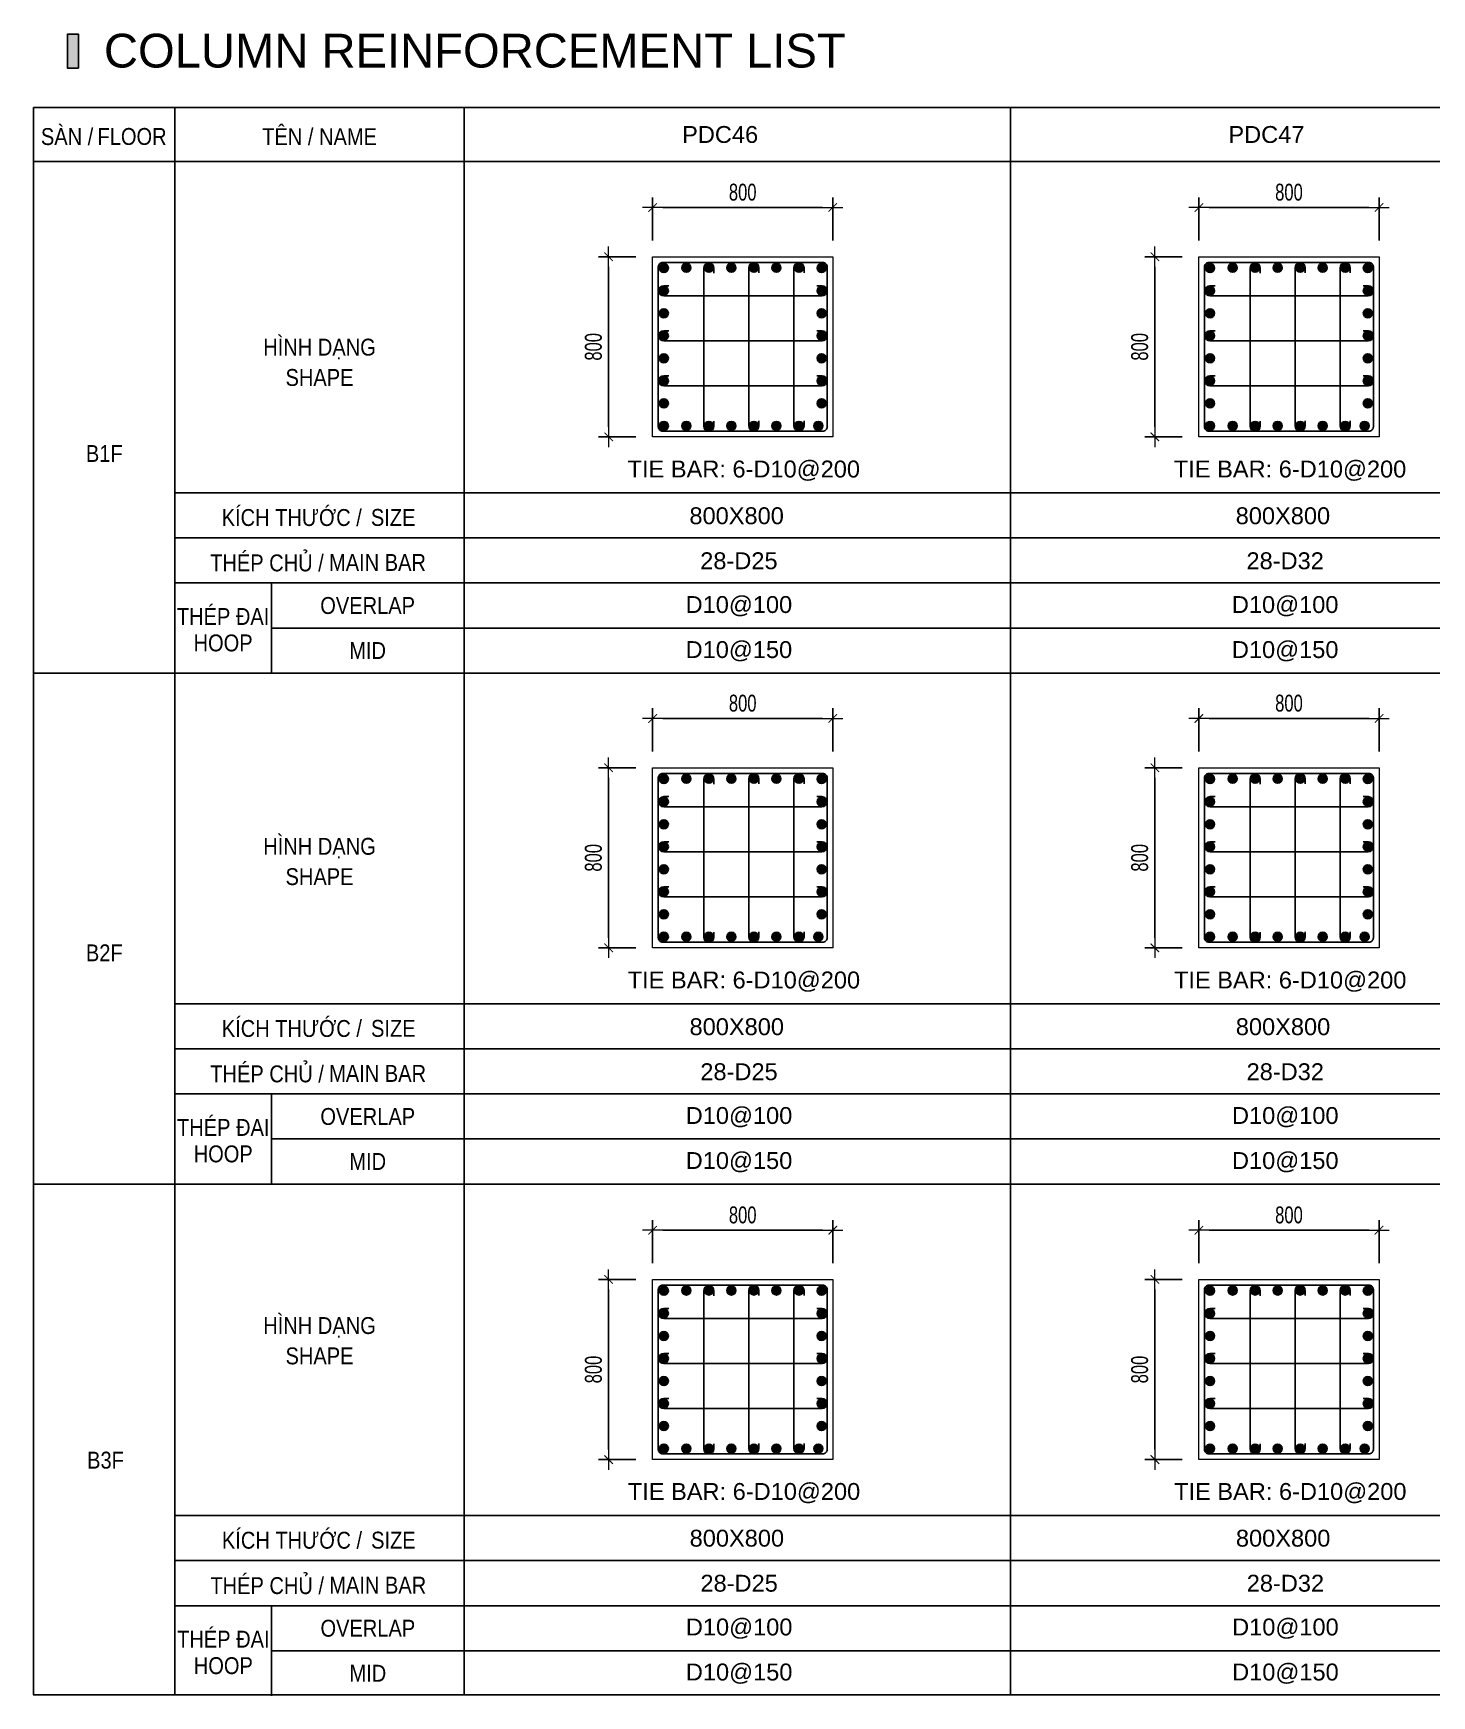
# Model space of a CAD drawing. Header units: millimetres. Extents: x 49323 to 598907, y -6102 to 181761.
# Drawn here: x 568874 to 575085, y 46722 to 54106 of the extents above; entities that cross this region are included whole.
import ezdxf
from ezdxf.enums import TextEntityAlignment as Align

# ---------------------------------------------------------------- set-up
doc = ezdxf.new("R2010")
doc.units = ezdxf.units.MM
doc.linetypes.add('CENTER2', pattern=[1.125, 0.75, -0.125, 0.125, -0.125])
doc.layers.get('Defpoints').update_dxf_attribs({"color": 151, "lineweight": 9})
for name, color, linetype in [('2', 2, 'Continuous'), ('CEN', 1, 'CENTER2'), ('STL', 3, 'Continuous'), ('TIT1', 3, 'Continuous'), ('TXT', 3, 'Continuous')]:
    doc.layers.add(name, color=color, linetype=linetype)
for name, color, linetype, lineweight in [('NDC_S_CONTINUOUS', 3, 'Continuous', 20), ('NDC_S_DIM', 1, 'Continuous', 15), ('NDC_S_VN TEXT', 7, 'Continuous', 20)]:
    doc.layers.add(name, color=color, linetype=linetype, lineweight=lineweight)
doc.styles.add('ARIAL', font='arial.ttf', dxfattribs={"width": 0.8})
doc.styles.add('NDC_ARIAL', font='arial.ttf', dxfattribs={"width": 0.85})
doc.styles.add('NDC_DIM', font='', dxfattribs={"width": 0.75})
doc.styles.get('NDC_DIM').set_extended_font_data('Dotum')
doc.dimstyles.new('NDC_dim_30', dxfattribs={"dimscale": 30, "dimtxt": 2.5, "dimasz": 1.5, "dimexe": 1.5, "dimexo": 2.5, "dimgap": 1, "dimtad": 1, "dimdec": 0, "dimzin": 0, "dimdsep": 46, "dimtxsty": 'NDC_DIM', "dimblk": 'DIMMARK', "dimcen": 0.09, "dimdle": 1.2, "dimclrd": 1, "dimclre": 1, "dimclrt": 3, "dimadec": 0, "dimazin": 0, "dimtfac": 1, "dimtdec": 0, "dimtix": 1, "dimtofl": 0, "dimtmove": 0, "dimatfit": 3, "dimfxl": 8, "dimfxlon": 1, "dimtolj": 1, "dimtzin": 0, "dimarcsym": 0})

# ---------------------------------------------------------------- blocks, each defined once
blk = doc.blocks.new('8')
at = {"layer": '2'}
blk.add_hatch(color=256, dxfattribs=at).paths.add_polyline_path([(20, 0, 0.386127), (1.9, 19.9), (-1.9, 19.9, 0.386127), (-20, 0, 1)])
blk.add_circle((0, 0), 20, dxfattribs=at)
blk = doc.blocks.new('5')
at = {"layer": 'CEN', "rotation": 180}
blk.add_blockref('8', (0, 0), dxfattribs=at)
blk = doc.blocks.new('DIMMARK')
at = {"layer": 'NDC_S_DIM', "color": 1}
blk.add_line((-1.5, 0), (1, 0), dxfattribs=at)
at = {"layer": 'NDC_S_DIM', "color": 2, "const_width": 0.1}
blk.add_lwpolyline([(-0.42, -0.42), (0.42, 0.42)], dxfattribs=at)
blk = doc.blocks.new('*D1669')
at = {"layer": 'Defpoints', "color": 0, "ltscale": 40, "transparency": 16777216}
for p in [(572424.9, 48790), (571624.9, 48568.6), (572424.9, 48568.6)]:
    blk.add_point(p, dxfattribs=at)
at = {"layer": 'NDC_S_DIM', "color": 1, "lineweight": -2, "ltscale": 40, "transparency": 16777216}
for p, q in [((571624.9, 48643.6), (571624.9, 48835)), ((572424.9, 48643.6), (572424.9, 48835)), ((571669.9, 48790), (572379.9, 48790))]:
    blk.add_line(p, q, dxfattribs=at)
at = {"layer": 'NDC_S_DIM', "color": 1, "lineweight": -2, "ltscale": 40, "transparency": 16777216, "xscale": 45, "yscale": 45, "zscale": 45, "rotation": 180}
blk.add_blockref('DIMMARK', (571624.9, 48790), dxfattribs=at)
at = {"layer": 'NDC_S_DIM', "color": 1, "lineweight": -2, "ltscale": 40, "transparency": 16777216, "xscale": 45, "yscale": 45, "zscale": 45}
blk.add_blockref('DIMMARK', (572424.9, 48790), dxfattribs=at)
at = {"layer": 'NDC_S_DIM', "color": 3, "ltscale": 40, "transparency": 16777216, "insert": (572024.9, 48857.5), "char_height": 75, "attachment_point": 5, "style": 'NDC_DIM'}
blk.add_mtext('\\A1;800', dxfattribs=at)
blk = doc.blocks.new('*D1670')
at = {"layer": 'Defpoints', "color": 0, "ltscale": 40, "transparency": 16777216}
for p in [(571624.9, 48571.2), (571429.5, 47771.2), (571624.9, 47771.2)]:
    blk.add_point(p, dxfattribs=at)
at = {"layer": 'NDC_S_DIM', "color": 1, "lineweight": -2, "ltscale": 40, "transparency": 16777216}
for p, q in [((571549.9, 48571.2), (571384.5, 48571.2)), ((571429.5, 48526.2), (571429.5, 47816.2)), ((571549.9, 47771.2), (571384.5, 47771.2))]:
    blk.add_line(p, q, dxfattribs=at)
at = {"layer": 'NDC_S_DIM', "color": 1, "lineweight": -2, "ltscale": 40, "transparency": 16777216, "xscale": 45, "yscale": 45, "zscale": 45}
for p, rotation in [((571429.5, 48571.2), 90), ((571429.5, 47771.2), 270)]:
    blk.add_blockref('DIMMARK', p, dxfattribs=dict(at, rotation=rotation))
at = {"layer": 'NDC_S_DIM', "color": 3, "ltscale": 40, "transparency": 16777216, "insert": (571362, 48171.2), "char_height": 75, "attachment_point": 5, "rotation": 90, "style": 'NDC_DIM'}
blk.add_mtext('\\A1;800', dxfattribs=at)
blk = doc.blocks.new('*D1671')
at = {"layer": 'Defpoints', "color": 0, "ltscale": 40, "transparency": 16777216}
for p in [(572424.9, 51062.9), (571624.9, 50841.5), (572424.9, 50841.5)]:
    blk.add_point(p, dxfattribs=at)
at = {"layer": 'NDC_S_DIM', "color": 1, "lineweight": -2, "ltscale": 40, "transparency": 16777216}
for p, q in [((571624.9, 50916.5), (571624.9, 51107.9)), ((572424.9, 50916.5), (572424.9, 51107.9)), ((571669.9, 51062.9), (572379.9, 51062.9))]:
    blk.add_line(p, q, dxfattribs=at)
at = {"layer": 'NDC_S_DIM', "color": 1, "lineweight": -2, "ltscale": 40, "transparency": 16777216, "xscale": 45, "yscale": 45, "zscale": 45, "rotation": 180}
blk.add_blockref('DIMMARK', (571624.9, 51062.9), dxfattribs=at)
at = {"layer": 'NDC_S_DIM', "color": 1, "lineweight": -2, "ltscale": 40, "transparency": 16777216, "xscale": 45, "yscale": 45, "zscale": 45}
blk.add_blockref('DIMMARK', (572424.9, 51062.9), dxfattribs=at)
at = {"layer": 'NDC_S_DIM', "color": 3, "ltscale": 40, "transparency": 16777216, "insert": (572024.9, 51130.4), "char_height": 75, "attachment_point": 5, "style": 'NDC_DIM'}
blk.add_mtext('\\A1;800', dxfattribs=at)
blk = doc.blocks.new('*D1672')
at = {"layer": 'Defpoints', "color": 0, "ltscale": 40, "transparency": 16777216}
for p in [(571624.9, 50844), (571429.5, 50044), (571624.9, 50044)]:
    blk.add_point(p, dxfattribs=at)
at = {"layer": 'NDC_S_DIM', "color": 1, "lineweight": -2, "ltscale": 40, "transparency": 16777216}
for p, q in [((571549.9, 50844), (571384.5, 50844)), ((571429.5, 50799), (571429.5, 50089)), ((571549.9, 50044), (571384.5, 50044))]:
    blk.add_line(p, q, dxfattribs=at)
at = {"layer": 'NDC_S_DIM', "color": 1, "lineweight": -2, "ltscale": 40, "transparency": 16777216, "xscale": 45, "yscale": 45, "zscale": 45}
for p, rotation in [((571429.5, 50844), 90), ((571429.5, 50044), 270)]:
    blk.add_blockref('DIMMARK', p, dxfattribs=dict(at, rotation=rotation))
at = {"layer": 'NDC_S_DIM', "color": 3, "ltscale": 40, "transparency": 16777216, "insert": (571362, 50444), "char_height": 75, "attachment_point": 5, "rotation": 90, "style": 'NDC_DIM'}
blk.add_mtext('\\A1;800', dxfattribs=at)
blk = doc.blocks.new('*D1665')
at = {"layer": 'Defpoints', "color": 0, "ltscale": 40, "transparency": 16777216}
for p in [(572424.9, 53332.3), (571624.9, 53110.9), (572424.9, 53110.9)]:
    blk.add_point(p, dxfattribs=at)
at = {"layer": 'NDC_S_DIM', "color": 1, "lineweight": -2, "ltscale": 40, "transparency": 16777216}
for p, q in [((571624.9, 53185.9), (571624.9, 53377.3)), ((571669.9, 53332.3), (572379.9, 53332.3)), ((572424.9, 53185.9), (572424.9, 53377.3))]:
    blk.add_line(p, q, dxfattribs=at)
at = {"layer": 'NDC_S_DIM', "color": 1, "lineweight": -2, "ltscale": 40, "transparency": 16777216, "xscale": 45, "yscale": 45, "zscale": 45, "rotation": 180}
blk.add_blockref('DIMMARK', (571624.9, 53332.3), dxfattribs=at)
at = {"layer": 'NDC_S_DIM', "color": 1, "lineweight": -2, "ltscale": 40, "transparency": 16777216, "xscale": 45, "yscale": 45, "zscale": 45}
blk.add_blockref('DIMMARK', (572424.9, 53332.3), dxfattribs=at)
at = {"layer": 'NDC_S_DIM', "color": 3, "ltscale": 40, "transparency": 16777216, "insert": (572024.9, 53399.9), "char_height": 75, "attachment_point": 5, "style": 'NDC_DIM'}
blk.add_mtext('\\A1;800', dxfattribs=at)
blk = doc.blocks.new('*D1666')
at = {"layer": 'Defpoints', "color": 0, "ltscale": 40, "transparency": 16777216}
for p in [(571624.9, 53113.5), (571429.5, 52313.5), (571624.9, 52313.5)]:
    blk.add_point(p, dxfattribs=at)
at = {"layer": 'NDC_S_DIM', "color": 1, "lineweight": -2, "ltscale": 40, "transparency": 16777216}
for p, q in [((571549.9, 53113.5), (571384.5, 53113.5)), ((571429.5, 53068.5), (571429.5, 52358.5)), ((571549.9, 52313.5), (571384.5, 52313.5))]:
    blk.add_line(p, q, dxfattribs=at)
at = {"layer": 'NDC_S_DIM', "color": 1, "lineweight": -2, "ltscale": 40, "transparency": 16777216, "xscale": 45, "yscale": 45, "zscale": 45}
for p, rotation in [((571429.5, 53113.5), 90), ((571429.5, 52313.5), 270)]:
    blk.add_blockref('DIMMARK', p, dxfattribs=dict(at, rotation=rotation))
at = {"layer": 'NDC_S_DIM', "color": 3, "ltscale": 40, "transparency": 16777216, "insert": (571362, 52713.5), "char_height": 75, "attachment_point": 5, "rotation": 90, "style": 'NDC_DIM'}
blk.add_mtext('\\A1;800', dxfattribs=at)
blk = doc.blocks.new('*D1667')
at = {"layer": 'Defpoints', "color": 0, "ltscale": 40, "transparency": 16777216}
for p in [(574851, 48790), (574051, 48568.6), (574851, 48568.6)]:
    blk.add_point(p, dxfattribs=at)
at = {"layer": 'NDC_S_DIM', "color": 1, "lineweight": -2, "ltscale": 40, "transparency": 16777216}
for p, q in [((574051, 48643.6), (574051, 48835)), ((574851, 48643.6), (574851, 48835)), ((574096, 48790), (574806, 48790))]:
    blk.add_line(p, q, dxfattribs=at)
at = {"layer": 'NDC_S_DIM', "color": 1, "lineweight": -2, "ltscale": 40, "transparency": 16777216, "xscale": 45, "yscale": 45, "zscale": 45, "rotation": 180}
blk.add_blockref('DIMMARK', (574051, 48790), dxfattribs=at)
at = {"layer": 'NDC_S_DIM', "color": 1, "lineweight": -2, "ltscale": 40, "transparency": 16777216, "xscale": 45, "yscale": 45, "zscale": 45}
blk.add_blockref('DIMMARK', (574851, 48790), dxfattribs=at)
at = {"layer": 'NDC_S_DIM', "color": 3, "ltscale": 40, "transparency": 16777216, "insert": (574451, 48857.5), "char_height": 75, "attachment_point": 5, "style": 'NDC_DIM'}
blk.add_mtext('\\A1;800', dxfattribs=at)
blk = doc.blocks.new('*D1668')
at = {"layer": 'Defpoints', "color": 0, "ltscale": 40, "transparency": 16777216}
for p in [(574051, 48571.2), (573855.6, 47771.2), (574051, 47771.2)]:
    blk.add_point(p, dxfattribs=at)
at = {"layer": 'NDC_S_DIM', "color": 1, "lineweight": -2, "ltscale": 40, "transparency": 16777216}
for p, q in [((573976, 48571.2), (573810.6, 48571.2)), ((573855.6, 48526.2), (573855.6, 47816.2)), ((573976, 47771.2), (573810.6, 47771.2))]:
    blk.add_line(p, q, dxfattribs=at)
at = {"layer": 'NDC_S_DIM', "color": 1, "lineweight": -2, "ltscale": 40, "transparency": 16777216, "xscale": 45, "yscale": 45, "zscale": 45}
for p, rotation in [((573855.6, 48571.2), 90), ((573855.6, 47771.2), 270)]:
    blk.add_blockref('DIMMARK', p, dxfattribs=dict(at, rotation=rotation))
at = {"layer": 'NDC_S_DIM', "color": 3, "ltscale": 40, "transparency": 16777216, "insert": (573788.1, 48171.2), "char_height": 75, "attachment_point": 5, "rotation": 90, "style": 'NDC_DIM'}
blk.add_mtext('\\A1;800', dxfattribs=at)
blk = doc.blocks.new('*D1661')
at = {"layer": 'Defpoints', "color": 0, "ltscale": 40, "transparency": 16777216}
for p in [(574851, 51062.9), (574051, 50841.5), (574851, 50841.5)]:
    blk.add_point(p, dxfattribs=at)
at = {"layer": 'NDC_S_DIM', "color": 1, "lineweight": -2, "ltscale": 40, "transparency": 16777216}
for p, q in [((574051, 50916.5), (574051, 51107.9)), ((574851, 50916.5), (574851, 51107.9)), ((574096, 51062.9), (574806, 51062.9))]:
    blk.add_line(p, q, dxfattribs=at)
at = {"layer": 'NDC_S_DIM', "color": 1, "lineweight": -2, "ltscale": 40, "transparency": 16777216, "xscale": 45, "yscale": 45, "zscale": 45, "rotation": 180}
blk.add_blockref('DIMMARK', (574051, 51062.9), dxfattribs=at)
at = {"layer": 'NDC_S_DIM', "color": 1, "lineweight": -2, "ltscale": 40, "transparency": 16777216, "xscale": 45, "yscale": 45, "zscale": 45}
blk.add_blockref('DIMMARK', (574851, 51062.9), dxfattribs=at)
at = {"layer": 'NDC_S_DIM', "color": 3, "ltscale": 40, "transparency": 16777216, "insert": (574451, 51130.4), "char_height": 75, "attachment_point": 5, "style": 'NDC_DIM'}
blk.add_mtext('\\A1;800', dxfattribs=at)
blk = doc.blocks.new('*D1662')
at = {"layer": 'Defpoints', "color": 0, "ltscale": 40, "transparency": 16777216}
for p in [(574051, 50844), (573855.6, 50044), (574051, 50044)]:
    blk.add_point(p, dxfattribs=at)
at = {"layer": 'NDC_S_DIM', "color": 1, "lineweight": -2, "ltscale": 40, "transparency": 16777216}
for p, q in [((573976, 50844), (573810.6, 50844)), ((573855.6, 50799), (573855.6, 50089)), ((573976, 50044), (573810.6, 50044))]:
    blk.add_line(p, q, dxfattribs=at)
at = {"layer": 'NDC_S_DIM', "color": 1, "lineweight": -2, "ltscale": 40, "transparency": 16777216, "xscale": 45, "yscale": 45, "zscale": 45}
for p, rotation in [((573855.6, 50844), 90), ((573855.6, 50044), 270)]:
    blk.add_blockref('DIMMARK', p, dxfattribs=dict(at, rotation=rotation))
at = {"layer": 'NDC_S_DIM', "color": 3, "ltscale": 40, "transparency": 16777216, "insert": (573788.1, 50444), "char_height": 75, "attachment_point": 5, "rotation": 90, "style": 'NDC_DIM'}
blk.add_mtext('\\A1;800', dxfattribs=at)
blk = doc.blocks.new('*D1663')
at = {"layer": 'Defpoints', "color": 0, "ltscale": 40, "transparency": 16777216}
for p in [(574851, 53332.3), (574051, 53110.9), (574851, 53110.9)]:
    blk.add_point(p, dxfattribs=at)
at = {"layer": 'NDC_S_DIM', "color": 1, "lineweight": -2, "ltscale": 40, "transparency": 16777216}
for p, q in [((574051, 53185.9), (574051, 53377.3)), ((574096, 53332.3), (574806, 53332.3)), ((574851, 53185.9), (574851, 53377.3))]:
    blk.add_line(p, q, dxfattribs=at)
at = {"layer": 'NDC_S_DIM', "color": 1, "lineweight": -2, "ltscale": 40, "transparency": 16777216, "xscale": 45, "yscale": 45, "zscale": 45, "rotation": 180}
blk.add_blockref('DIMMARK', (574051, 53332.3), dxfattribs=at)
at = {"layer": 'NDC_S_DIM', "color": 1, "lineweight": -2, "ltscale": 40, "transparency": 16777216, "xscale": 45, "yscale": 45, "zscale": 45}
blk.add_blockref('DIMMARK', (574851, 53332.3), dxfattribs=at)
at = {"layer": 'NDC_S_DIM', "color": 3, "ltscale": 40, "transparency": 16777216, "insert": (574451, 53399.9), "char_height": 75, "attachment_point": 5, "style": 'NDC_DIM'}
blk.add_mtext('\\A1;800', dxfattribs=at)
blk = doc.blocks.new('*D1664')
at = {"layer": 'Defpoints', "color": 0, "ltscale": 40, "transparency": 16777216}
for p in [(574051, 53113.5), (573855.6, 52313.5), (574051, 52313.5)]:
    blk.add_point(p, dxfattribs=at)
at = {"layer": 'NDC_S_DIM', "color": 1, "lineweight": -2, "ltscale": 40, "transparency": 16777216}
for p, q in [((573976, 53113.5), (573810.6, 53113.5)), ((573855.6, 53068.5), (573855.6, 52358.5)), ((573976, 52313.5), (573810.6, 52313.5))]:
    blk.add_line(p, q, dxfattribs=at)
at = {"layer": 'NDC_S_DIM', "color": 1, "lineweight": -2, "ltscale": 40, "transparency": 16777216, "xscale": 45, "yscale": 45, "zscale": 45}
for p, rotation in [((573855.6, 53113.5), 90), ((573855.6, 52313.5), 270)]:
    blk.add_blockref('DIMMARK', p, dxfattribs=dict(at, rotation=rotation))
at = {"layer": 'NDC_S_DIM', "color": 3, "ltscale": 40, "transparency": 16777216, "insert": (573788.1, 52713.5), "char_height": 75, "attachment_point": 5, "rotation": 90, "style": 'NDC_DIM'}
blk.add_mtext('\\A1;800', dxfattribs=at)

msp = doc.modelspace()

# ---------------------------------------------------------------- hatches: boundary and pattern name
at = {"layer": 'TXT'}
msp.add_hatch(color=7, dxfattribs=at).paths.add_polyline_path([(569075.8, 53951.6), (569075.8, 54101.6), (569025.8, 54101.6), (569025.8, 53951.6)])

# ---------------------------------------------------------------- linework, layer by layer
at = {"layer": '2', "lineweight": -2, "ltscale": 1000}
for points in [[(572399.9, 53068.5), (572399.9, 52358.5, -0.414214), (572379.9, 52338.5), (571669.9, 52338.5, -0.414214), (571649.9, 52358.5), (571649.9, 53068.5, -0.414214), (571669.9, 53088.5), (572379.9, 53088.5, -0.414214)], [(574826, 53068.5), (574826, 52358.5, -0.414214), (574806, 52338.5), (574096, 52338.5, -0.414214), (574076, 52358.5), (574076, 53068.5, -0.414214), (574096, 53088.5), (574806, 53088.5, -0.414214)], [(572399.9, 50799), (572399.9, 50089, -0.414214), (572379.9, 50069), (571669.9, 50069, -0.414214), (571649.9, 50089), (571649.9, 50799, -0.414214), (571669.9, 50819), (572379.9, 50819, -0.414214)], [(574826, 50799), (574826, 50089, -0.414214), (574806, 50069), (574096, 50069, -0.414214), (574076, 50089), (574076, 50799, -0.414214), (574096, 50819), (574806, 50819, -0.414214)], [(572399.9, 48526.2), (572399.9, 47816.2, -0.414214), (572379.9, 47796.2), (571669.9, 47796.2, -0.414214), (571649.9, 47816.2), (571649.9, 48526.2, -0.414214), (571669.9, 48546.2), (572379.9, 48546.2, -0.414214)], [(574826, 48526.2), (574826, 47816.2, -0.414214), (574806, 47796.2), (574096, 47796.2, -0.414214), (574076, 47816.2), (574076, 48526.2, -0.414214), (574096, 48546.2), (574806, 48546.2, -0.414214)]]:
    msp.add_lwpolyline(points, format="xyb", close=True, dxfattribs=at)
at = {"layer": '2'}
for points in [[(571897.2, 52383.1), (571897.2, 52361, -1), (571852.2, 52361), (571852.2, 53063, -1), (571897.2, 53063), (571897.2, 53040.8)], [(572097.2, 52384.6), (572097.2, 52362.5, -1), (572052.2, 52362.5), (572052.2, 53064.5, -1), (572097.2, 53064.5), (572097.2, 53042.3)], [(572297.2, 52384.6), (572297.2, 52362.5, -1), (572252.2, 52362.5), (572252.2, 53064.5, -1), (572297.2, 53064.5), (572297.2, 53042.3)], [(574323.3, 52383.1), (574323.3, 52361, -1), (574278.3, 52361), (574278.3, 53063, -1), (574323.3, 53063), (574323.3, 53040.8)], [(574523.3, 52384.6), (574523.3, 52362.5, -1), (574478.3, 52362.5), (574478.3, 53064.5, -1), (574523.3, 53064.5), (574523.3, 53042.3)], [(574723.3, 52384.6), (574723.3, 52362.5, -1), (574678.3, 52362.5), (574678.3, 53064.5, -1), (574723.3, 53064.5), (574723.3, 53042.3)], [(571696.8, 52985), (571674.7, 52985, 1), (571674.7, 52940), (572376.7, 52940, 1), (572376.7, 52985), (572354.6, 52985)], [(574122.9, 52985), (574100.8, 52985, 1), (574100.8, 52940), (574802.8, 52940, 1), (574802.8, 52985), (574780.7, 52985)], [(571696.8, 52785), (571674.7, 52785, 1), (571674.7, 52740), (572376.7, 52740, 1), (572376.7, 52785), (572354.6, 52785)], [(574122.9, 52785), (574100.8, 52785, 1), (574100.8, 52740), (574802.8, 52740, 1), (574802.8, 52785), (574780.7, 52785)], [(571696.8, 52585), (571674.7, 52585, 1), (571674.7, 52540), (572376.7, 52540, 1), (572376.7, 52585), (572354.6, 52585)], [(574122.9, 52585), (574100.8, 52585, 1), (574100.8, 52540), (574802.8, 52540, 1), (574802.8, 52585), (574780.7, 52585)], [(571897.2, 50113.7), (571897.2, 50091.5, -1), (571852.2, 50091.5), (571852.2, 50793.5, -1), (571897.2, 50793.5), (571897.2, 50771.4)], [(572097.2, 50115.2), (572097.2, 50093, -1), (572052.2, 50093), (572052.2, 50795, -1), (572097.2, 50795), (572097.2, 50772.9)], [(572297.2, 50115.2), (572297.2, 50093, -1), (572252.2, 50093), (572252.2, 50795, -1), (572297.2, 50795), (572297.2, 50772.9)], [(574323.3, 50113.7), (574323.3, 50091.5, -1), (574278.3, 50091.5), (574278.3, 50793.5, -1), (574323.3, 50793.5), (574323.3, 50771.4)], [(574523.3, 50115.2), (574523.3, 50093, -1), (574478.3, 50093), (574478.3, 50795, -1), (574523.3, 50795), (574523.3, 50772.9)], [(574723.3, 50115.2), (574723.3, 50093, -1), (574678.3, 50093), (574678.3, 50795, -1), (574723.3, 50795), (574723.3, 50772.9)], [(571696.8, 50715.6), (571674.7, 50715.6, 1), (571674.7, 50670.6), (572376.7, 50670.6, 1), (572376.7, 50715.6), (572354.6, 50715.6)], [(574122.9, 50715.6), (574100.8, 50715.6, 1), (574100.8, 50670.6), (574802.8, 50670.6, 1), (574802.8, 50715.6), (574780.7, 50715.6)], [(571696.8, 50515.6), (571674.7, 50515.6, 1), (571674.7, 50470.6), (572376.7, 50470.6, 1), (572376.7, 50515.6), (572354.6, 50515.6)], [(574122.9, 50515.6), (574100.8, 50515.6, 1), (574100.8, 50470.6), (574802.8, 50470.6, 1), (574802.8, 50515.6), (574780.7, 50515.6)], [(571696.8, 50315.6), (571674.7, 50315.6, 1), (571674.7, 50270.6), (572376.7, 50270.6, 1), (572376.7, 50315.6), (572354.6, 50315.6)], [(574122.9, 50315.6), (574100.8, 50315.6, 1), (574100.8, 50270.6), (574802.8, 50270.6, 1), (574802.8, 50315.6), (574780.7, 50315.6)], [(571897.2, 47840.8), (571897.2, 47818.7, -1), (571852.2, 47818.7), (571852.2, 48520.7, -1), (571897.2, 48520.7), (571897.2, 48498.5)], [(572097.2, 47842.3), (572097.2, 47820.2, -1), (572052.2, 47820.2), (572052.2, 48522.2, -1), (572097.2, 48522.2), (572097.2, 48500)], [(572297.2, 47842.3), (572297.2, 47820.2, -1), (572252.2, 47820.2), (572252.2, 48522.2, -1), (572297.2, 48522.2), (572297.2, 48500)], [(574323.3, 47840.8), (574323.3, 47818.7, -1), (574278.3, 47818.7), (574278.3, 48520.7, -1), (574323.3, 48520.7), (574323.3, 48498.5)], [(574523.3, 47842.3), (574523.3, 47820.2, -1), (574478.3, 47820.2), (574478.3, 48522.2, -1), (574523.3, 48522.2), (574523.3, 48500)], [(574723.3, 47842.3), (574723.3, 47820.2, -1), (574678.3, 47820.2), (574678.3, 48522.2, -1), (574723.3, 48522.2), (574723.3, 48500)], [(571696.8, 48442.7), (571674.7, 48442.7, 1), (571674.7, 48397.7), (572376.7, 48397.7, 1), (572376.7, 48442.7), (572354.6, 48442.7)], [(574122.9, 48442.7), (574100.8, 48442.7, 1), (574100.8, 48397.7), (574802.8, 48397.7, 1), (574802.8, 48442.7), (574780.7, 48442.7)], [(571696.8, 48242.7), (571674.7, 48242.7, 1), (571674.7, 48197.7), (572376.7, 48197.7, 1), (572376.7, 48242.7), (572354.6, 48242.7)], [(574122.9, 48242.7), (574100.8, 48242.7, 1), (574100.8, 48197.7), (574802.8, 48197.7, 1), (574802.8, 48242.7), (574780.7, 48242.7)], [(571696.8, 48042.7), (571674.7, 48042.7, 1), (571674.7, 47997.7), (572376.7, 47997.7, 1), (572376.7, 48042.7), (572354.6, 48042.7)], [(574122.9, 48042.7), (574100.8, 48042.7, 1), (574100.8, 47997.7), (574802.8, 47997.7, 1), (574802.8, 48042.7), (574780.7, 48042.7)]]:
    msp.add_lwpolyline(points, format="xyb", dxfattribs=at)
at = {"layer": 'NDC_S_CONTINUOUS', "ltscale": 70}
for points in [[(572424.9, 53113.5), (572424.9, 52313.5), (571624.9, 52313.5), (571624.9, 53113.5), (572424.9, 53113.5)], [(574851, 53113.5), (574851, 52313.5), (574051, 52313.5), (574051, 53113.5), (574851, 53113.5)], [(572424.9, 50844), (572424.9, 50044), (571624.9, 50044), (571624.9, 50844), (572424.9, 50844)], [(574851, 50844), (574851, 50044), (574051, 50044), (574051, 50844), (574851, 50844)], [(572424.9, 48571.2), (572424.9, 47771.2), (571624.9, 47771.2), (571624.9, 48571.2), (572424.9, 48571.2)], [(574851, 48571.2), (574851, 47771.2), (574051, 47771.2), (574051, 48571.2), (574851, 48571.2)]]:
    msp.add_lwpolyline(points, dxfattribs=at)
at = {"layer": 'TIT1', "color": 2}
msp.add_line((568875.8, 53776.6), (580491.9, 53776.6), dxfattribs=at)
at = {"layer": 'TIT1'}
for p, q in [((568875.8, 53776.6), (568875.8, 46725.8)), ((569503.6, 53776.6), (569503.6, 46725.8)), ((570787.5, 46725.8), (570787.5, 53776.6)), ((570787.5, 53776.6), (570787.5, 46725.8)), ((573213.6, 53776.6), (573213.6, 46725.8)), ((580491.9, 53536.6), (568874.1, 53536.6)), ((568875.8, 53536.6), (580491.9, 53536.6)), ((575639.7, 51264.6), (568874.6, 51264.6)), ((575639.7, 48995.2), (568875.2, 48995.2)), ((580491.9, 46725.8), (568874.1, 46725.8))]:
    msp.add_line(p, q, dxfattribs=at)
at = {"layer": 'TIT1', "color": 8}
for p, q in [((575639.7, 52064.6), (569502.5, 52064.6)), ((575639.7, 51864.6), (569502.5, 51864.6)), ((575639.7, 51664.6), (569502.5, 51664.6)), ((569931.7, 51264.6), (569931.7, 51664.6)), ((575639.7, 51464.6), (569931.7, 51464.6)), ((575639.7, 49795.2), (569503, 49795.2)), ((575639.7, 49595.2), (569503, 49595.2)), ((575639.7, 49395.2), (569503, 49395.2)), ((569932.3, 48995.2), (569932.3, 49395.2)), ((575639.7, 49195.2), (569932.3, 49195.2)), ((575639.7, 47522.3), (569503.6, 47522.3)), ((575639.7, 47322.3), (569503.6, 47322.3)), ((575639.7, 47122.3), (569503.6, 47122.3)), ((569932.8, 46722.3), (569932.8, 47122.3)), ((575639.7, 46922.3), (569932.8, 46922.3))]:
    msp.add_line(p, q, dxfattribs=at)
at = {"layer": 'TXT', "color": 7}
msp.add_lwpolyline([(569075.8, 53951.6), (569075.8, 54101.6), (569025.8, 54101.6), (569025.8, 53951.6)], close=True, dxfattribs=at)
msp.add_lwpolyline([(569075.8, 53951.6), (569075.8, 54101.6), (569025.8, 54101.6), (569025.8, 53951.6)], close=True, dxfattribs=at)

# ---------------------------------------------------------------- block references
at = {"layer": 'STL', "xscale": -1}
for p in [(571674.7, 53063.5), (574100.8, 53063.5), (571674.7, 52962.5), (574100.8, 52962.5), (571674.7, 52862.5), (574100.8, 52862.5), (571674.7, 52762.5), (574100.8, 52762.5), (571674.7, 52662.5), (574100.8, 52662.5), (571674.7, 52562.5), (574100.8, 52562.5), (571674.7, 52462.5), (574100.8, 52462.5), (571674.7, 52362.5), (574100.8, 52362.5), (571674.7, 50794), (574100.8, 50794), (571674.7, 50693.1), (574100.8, 50693.1), (571674.7, 50593.1), (574100.8, 50593.1), (571674.7, 50493.1), (574100.8, 50493.1), (571674.7, 50393.1), (574100.8, 50393.1), (571674.7, 50293.1), (574100.8, 50293.1), (571674.7, 50193.1), (574100.8, 50193.1), (571674.7, 50093.1), (574100.8, 50093.1), (571674.7, 48521.2), (574100.8, 48521.2), (571674.7, 48420.2), (574100.8, 48420.2), (571674.7, 48320.2), (574100.8, 48320.2), (571674.7, 48220.2), (574100.8, 48220.2), (571674.7, 48120.2), (574100.8, 48120.2), (571674.7, 48020.2), (574100.8, 48020.2), (571674.7, 47920.2), (574100.8, 47920.2), (571674.7, 47820.2), (574100.8, 47820.2)]:
    msp.add_blockref('5', p, dxfattribs=at)
at = {"layer": 'STL', "xscale": -1, "rotation": 270}
for p in [(571774.7, 53064.5), (571874.7, 53064.5), (571974.7, 53064.5), (572074.7, 53064.5), (572174.7, 53064.5), (572274.7, 53064.5), (574200.8, 53064.5), (574300.8, 53064.5), (574400.8, 53064.5), (574500.8, 53064.5), (574600.8, 53064.5), (574700.8, 53064.5), (571674.7, 52362.5), (571774.7, 52362.5), (571874.7, 52362.5), (571974.7, 52362.5), (572074.7, 52362.5), (572174.7, 52362.5), (572274.7, 52362.5), (572360.6, 52362.5), (574100.8, 52362.5), (574200.8, 52362.5), (574300.8, 52362.5), (574400.8, 52362.5), (574500.8, 52362.5), (574600.8, 52362.5), (574700.8, 52362.5), (574786.7, 52362.5), (571774.7, 50795), (571874.7, 50795), (571974.7, 50795), (572074.7, 50795), (572174.7, 50795), (572274.7, 50795), (574200.8, 50795), (574300.8, 50795), (574400.8, 50795), (574500.8, 50795), (574600.8, 50795), (574700.8, 50795), (571674.7, 50093.1), (571774.7, 50093.1), (571874.7, 50093.1), (571974.7, 50093.1), (572074.7, 50093.1), (572174.7, 50093.1), (572274.7, 50093.1), (572360.6, 50093.1), (574100.8, 50093.1), (574200.8, 50093.1), (574300.8, 50093.1), (574400.8, 50093.1), (574500.8, 50093.1), (574600.8, 50093.1), (574700.8, 50093.1), (574786.7, 50093.1), (571774.7, 48522.2), (571874.7, 48522.2), (571974.7, 48522.2), (572074.7, 48522.2), (572174.7, 48522.2), (572274.7, 48522.2), (574200.8, 48522.2), (574300.8, 48522.2), (574400.8, 48522.2), (574500.8, 48522.2), (574600.8, 48522.2), (574700.8, 48522.2), (571674.7, 47820.2), (571774.7, 47820.2), (571874.7, 47820.2), (571974.7, 47820.2), (572074.7, 47820.2), (572174.7, 47820.2), (572274.7, 47820.2), (572360.6, 47820.2), (574100.8, 47820.2), (574200.8, 47820.2), (574300.8, 47820.2), (574400.8, 47820.2), (574500.8, 47820.2), (574600.8, 47820.2), (574700.8, 47820.2), (574786.7, 47820.2)]:
    msp.add_blockref('5', p, dxfattribs=at)
at = {"layer": 'STL'}
for p in [(572375.1, 53063.5), (574801.2, 53063.5), (572375.1, 52962.5), (574801.2, 52962.5), (572375.1, 52862.5), (574801.2, 52862.5), (572375.1, 52762.5), (574801.2, 52762.5), (572375.1, 52662.5), (574801.2, 52662.5), (572375.1, 52562.5), (574801.2, 52562.5), (572375.1, 52462.5), (574801.2, 52462.5), (572375.1, 50794), (574801.2, 50794), (572375.1, 50693.1), (574801.2, 50693.1), (572375.1, 50593.1), (574801.2, 50593.1), (572375.1, 50493.1), (574801.2, 50493.1), (572375.1, 50393.1), (574801.2, 50393.1), (572375.1, 50293.1), (574801.2, 50293.1), (572375.1, 50193.1), (574801.2, 50193.1), (572375.1, 48521.2), (574801.2, 48521.2), (572375.1, 48420.2), (574801.2, 48420.2), (572375.1, 48320.2), (574801.2, 48320.2), (572375.1, 48220.2), (574801.2, 48220.2), (572375.1, 48120.2), (574801.2, 48120.2), (572375.1, 48020.2), (574801.2, 48020.2), (572375.1, 47920.2), (574801.2, 47920.2)]:
    msp.add_blockref('5', p, dxfattribs=at)

# ---------------------------------------------------------------- texts
at = {"layer": 'NDC_S_VN TEXT', "style": 'NDC_ARIAL', "width": 0.85}
for s, p in [('SÀN /', (569024.4, 53656.6)), ('HÌNH DẠNG', (570145.5, 52713.6)), ('KÍCH THƯỚC /', (570022.1, 51964.6)), ('THÉP CHỦ /', (569912, 51764.6)), ('THÉP ĐAI', (569717.2, 51525.7)), ('HÌNH DẠNG', (570145.5, 50496.5)), ('KÍCH THƯỚC /', (570022.6, 49695.2)), ('THÉP CHỦ /', (569912.6, 49495.2)), ('THÉP ĐAI', (569717.8, 49256.3)), ('HÌNH DẠNG', (570145.5, 48368.1)), ('KÍCH THƯỚC /', (570023.2, 47422.3)), ('THÉP CHỦ /', (569913.1, 47222.3)), ('THÉP ĐAI', (569718.3, 46983.4))]:
    msp.add_text(s, height=75, dxfattribs=at).set_placement(p, align=Align.MIDDLE)
at = {"layer": 'TIT1', "style": 'NDC_ARIAL', "width": 0.85}
for s, p in [('FLOOR', (569312.9, 53647.8)), ('TÊN / NAME', (570145.7, 53656.6)), ('SHAPE', (570145.5, 52577.4)), ('B1F', (569189.6, 52239.6)), ('SIZE', (570472.6, 51955.8)), ('MAIN BAR', (570402.9, 51755.8)), ('OVERLAP', (570359.1, 51564.6)), ('HOOP', (569717.2, 51398.4)), ('MID', (570359.1, 51364.6)), ('SHAPE', (570145.5, 50360.3)), ('B2F', (569189.6, 50022.5)), ('SIZE', (570473.1, 49686.4)), ('MAIN BAR', (570403.4, 49486.3)), ('OVERLAP', (570359.6, 49295.2)), ('HOOP', (569717.8, 49129)), ('MID', (570359.6, 49095.2)), ('SHAPE', (570145.5, 48231.8)), ('B3F', (569195, 47768.8)), ('SIZE', (570473.6, 47413.5)), ('MAIN BAR', (570404, 47213.5)), ('OVERLAP', (570360.1, 47022.3)), ('HOOP', (569718.3, 46856.1)), ('MID', (570360.1, 46822.3))]:
    msp.add_text(s, height=75, dxfattribs=at).set_placement(p, align=Align.MIDDLE)
at = {"layer": 'TIT1', "color": 2, "style": 'NDC_ARIAL'}
for s, p in [('PDC46', (571924.7, 53656.6)), ('PDC47', (574350.8, 53656.6))]:
    msp.add_text(s, height=75, dxfattribs=at).set_placement(p, align=Align.MIDDLE)
at = {"layer": 'TIT1', "style": 'NDC_ARIAL'}
for s, p in [('TIE BAR: 6-D10@200', (572029.8, 52165.2)), ('TIE BAR: 6-D10@200', (574455.9, 52165.2)), ('800X800', (571998, 51963.3)), ('800X800', (574424.1, 51963.3)), ('28-D25', (572008, 51763.3)), ('28-D32', (574434.1, 51763.3)), ('D10@100', (572008, 51563.3)), ('D10@100', (574434.1, 51563.3)), ('D10@150', (572008, 51363.3)), ('D10@150', (574434.1, 51363.3)), ('TIE BAR: 6-D10@200', (572030.3, 49895.8)), ('TIE BAR: 6-D10@200', (574456.4, 49895.8)), ('800X800', (571998.5, 49693.9)), ('800X800', (574424.6, 49693.9)), ('28-D25', (572008.5, 49493.9)), ('28-D32', (574434.6, 49493.9)), ('D10@100', (572008.5, 49293.9)), ('D10@100', (574434.6, 49293.9)), ('D10@150', (572008.5, 49093.9)), ('D10@150', (574434.6, 49093.9)), ('TIE BAR: 6-D10@200', (572030.8, 47624.1)), ('TIE BAR: 6-D10@200', (574456.9, 47624.1)), ('800X800', (571999, 47422.2)), ('800X800', (574425.1, 47422.2)), ('28-D25', (572009.1, 47222.2)), ('28-D32', (574435.2, 47222.2)), ('D10@100', (572009.1, 47022.2)), ('D10@100', (574435.2, 47022.2)), ('D10@150', (572009.1, 46822.2)), ('D10@150', (574435.2, 46822.2))]:
    msp.add_text(s, height=75, dxfattribs=at).set_placement(p, align=Align.MIDDLE)
at = {"layer": 'TXT', "color": 3, "style": 'ARIAL'}
msp.add_text('COLUMN REINFORCEMENT LIST', height=150, dxfattribs=at).set_placement((569188, 53954))

# ---------------------------------------------------------------- dimensions: what is measured, and where the dimension line sits
at = {"layer": 'NDC_S_DIM', "ltscale": 40}
for base, p1, p2, picture, middle in [((572424.9, 53332.3), (571624.9, 53110.9), (572424.9, 53110.9), '*D1665', (572024.9, 53399.9)), ((574851, 53332.3), (574051, 53110.9), (574851, 53110.9), '*D1663', (574451, 53399.9)), ((572424.9, 51062.9), (571624.9, 50841.5), (572424.9, 50841.5), '*D1671', (572024.9, 51130.4)), ((574851, 51062.9), (574051, 50841.5), (574851, 50841.5), '*D1661', (574451, 51130.4)), ((572424.9, 48790), (571624.9, 48568.6), (572424.9, 48568.6), '*D1669', (572024.9, 48857.5)), ((574851, 48790), (574051, 48568.6), (574851, 48568.6), '*D1667', (574451, 48857.5))]:
    dim = msp.add_linear_dim(base=base, p1=p1, p2=p2, dimstyle='NDC_dim_30', dxfattribs=at)
    dim.commit()
    dim.dimension.update_dxf_attribs({"geometry": picture, "text_midpoint": middle})
for base, p1, p2, picture, middle in [((571429.5, 52313.5), (571624.9, 53113.5), (571624.9, 52313.5), '*D1666', (571362, 52713.5)), ((573855.6, 52313.5), (574051, 53113.5), (574051, 52313.5), '*D1664', (573788.1, 52713.5)), ((571429.5, 50044), (571624.9, 50844), (571624.9, 50044), '*D1672', (571362, 50444)), ((573855.6, 50044), (574051, 50844), (574051, 50044), '*D1662', (573788.1, 50444)), ((571429.5, 47771.2), (571624.9, 48571.2), (571624.9, 47771.2), '*D1670', (571362, 48171.2)), ((573855.6, 47771.2), (574051, 48571.2), (574051, 47771.2), '*D1668', (573788.1, 48171.2))]:
    dim = msp.add_linear_dim(base=base, p1=p1, p2=p2, angle=90, dimstyle='NDC_dim_30', dxfattribs=at)
    dim.commit()
    dim.dimension.update_dxf_attribs({"geometry": picture, "text_midpoint": middle})

doc.saveas('drawing.dxf')
